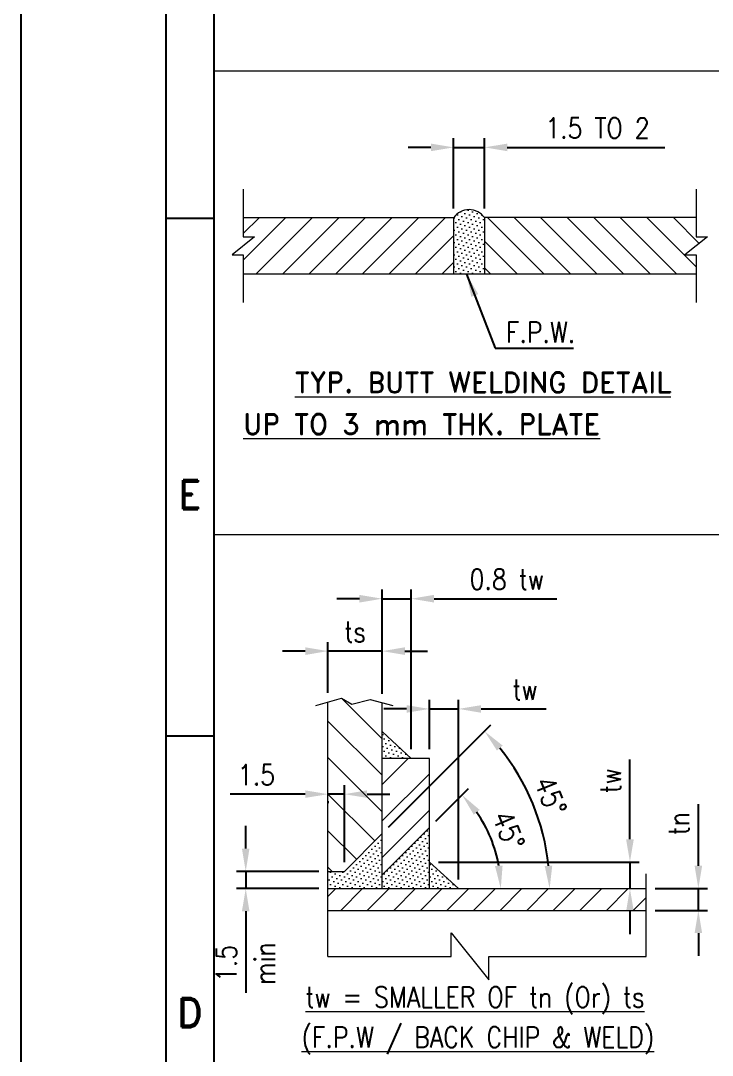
# Model space of a CAD drawing. Header units: millimetres. Extents: x 10144 to 11200, y -168 to 270.
# Drawn here: x 10144.1 to 10220.1, y 30.2 to 143.9 of the extents above; entities that cross this region are included whole.
import ezdxf
from ezdxf.enums import TextEntityAlignment as Align

# ---------------------------------------------------------------- set-up
doc = ezdxf.new("R2010")
doc.units = ezdxf.units.MM
doc.header["$LTSCALE"] = 3
doc.linetypes.add('HIDDEN', pattern=[9.525, 6.35, -3.175])
doc.linetypes.add('PHANTOM2', pattern=[31.75, 15.875, -3.175, 3.175, -3.175, 3.175, -3.175])
doc.layers.get('0').update_dxf_attribs({"color": 5})
for name, color, linetype in [('BOD', 7, 'Continuous'), ('Hid', 4, 'HIDDEN'), ('TEXT', 5, 'Continuous')]:
    doc.layers.add(name, color=color, linetype=linetype)
for name, color, linetype, lineweight in [('E_Equipment', 5, 'Continuous', 13), ('Ha_Hatch', 1, 'Continuous', 5), ('I_Inside Diameter', 6, 'Continuous', 9), ('P_Phantom', 9, 'PHANTOM2', 13), ('T_Text', 5, 'Continuous', 13), ('W_Weld', 2, 'WELD', 18)]:
    doc.layers.add(name, color=color, linetype=linetype, lineweight=lineweight)
doc.styles.add('BEV0', font='verdana.ttf', dxfattribs={"height": 4})
doc.styles.add('BEV00', font='romans.shx')
doc.styles.add('ISOCP3', font='isocp3.shx')
doc.styles.add('ROMAND', font='romand')
doc.styles.add('ROMANS', font='ROMANS.shx', dxfattribs={"width": 0.85})
doc.linetypes.add('WELD', pattern='A,0.004164,["x",ROMANS,S=0.004926,R=0,X=0,Y=-0.001649],0.008152', length=0.012316)
doc.dimstyles.new('MEGA_STD', dxfattribs={"dimtxt": 2.5, "dimasz": 2.5, "dimexe": 1, "dimexo": 1, "dimgap": 1, "dimtad": 1, "dimdec": 1, "dimdsep": 46, "dimtxsty": 'ISOCP3', "dimcen": 1, "dimclrd": 6, "dimclre": 6, "dimclrt": 5, "dimadec": 0, "dimazin": 0, "dimtfac": 1, "dimtdec": 1, "dimtmove": 0, "dimatfit": 3, "dimfxl": 1, "dimtolj": 1, "dimarcsym": 0})
doc.dimstyles.new('MEGA_STD$0', dxfattribs={"dimtxt": 2.5, "dimasz": 2.5, "dimexe": 1, "dimexo": 1, "dimgap": 1, "dimtad": 1, "dimdec": 1, "dimdsep": 46, "dimtxsty": 'ISOCP3', "dimcen": 1, "dimclrd": 6, "dimclre": 6, "dimclrt": 5, "dimadec": 0, "dimazin": 0, "dimtfac": 1, "dimtdec": 1, "dimtmove": 0, "dimatfit": 3, "dimfxl": 1, "dimtolj": 1, "dimarcsym": 0})
pattern_1 = [(45, (9010.13135, -703.54053), (-0.1683798, 0.5051394), [0, -0.47625])]

# ---------------------------------------------------------------- blocks, each defined once
blk = doc.blocks.new('*D2714')
at = {"layer": 'Defpoints', "color": 0}
for p in [(10177.89, 50.4), (10168.85, 48.51), (10177.89, 48.51)]:
    blk.add_point(p, dxfattribs=at)
at = {"layer": 'E_Equipment', "color": 6, "linetype": 'ByBlock', "lineweight": -2}
for p, q in [((10168.85, 52.9), (10168.85, 55.4)), ((10176.89, 50.4), (10167.85, 50.4)), ((10168.85, 50.4), (10168.85, 48.51)), ((10176.89, 48.51), (10167.85, 48.51)), ((10168.85, 46.01), (10168.85, 37.05))]:
    blk.add_line(p, q, dxfattribs=at)
at = {"layer": 'E_Equipment', "color": 6}
for points in [[(10168.43, 52.9), (10169.26, 52.9), (10168.85, 50.4)], [(10169.26, 46.01), (10168.43, 46.01), (10168.85, 48.51)]]:
    blk.add_solid(points, dxfattribs=at)
at = {"layer": 'E_Equipment', "color": 5, "char_height": 2.25, "attachment_point": 5, "rotation": 90, "style": 'ROMANS'}
for s, insert in [('\\A1;1.5', (10166.72, 40.28)), ('\\A1;min', (10170.97, 40.28))]:
    blk.add_mtext(s, dxfattribs=dict(at, insert=insert))
blk = doc.blocks.new('*D2715')
at = {"layer": 'Defpoints', "color": 0}
for p in [(10189.04, 51.42), (10211.09, 48.51), (10211.09, 48.51)]:
    blk.add_point(p, dxfattribs=at)
at = {"layer": 'E_Equipment', "color": 6, "linetype": 'ByBlock', "lineweight": -2}
for p, q in [((10211.09, 53.92), (10211.09, 62.68)), ((10190.04, 51.42), (10212.09, 51.42)), ((10211.09, 51.42), (10211.09, 48.51)), ((10212.09, 48.51), (10212.09, 48.51)), ((10211.09, 46.01), (10211.09, 43.51))]:
    blk.add_line(p, q, dxfattribs=at)
at = {"layer": 'E_Equipment', "color": 6}
for points in [[(10210.67, 53.92), (10211.51, 53.92), (10211.09, 51.42)], [(10211.51, 46.01), (10210.67, 46.01), (10211.09, 48.51)]]:
    blk.add_solid(points, dxfattribs=at)
at = {"layer": 'E_Equipment', "color": 5, "insert": (10208.96, 60.36), "char_height": 2.25, "attachment_point": 5, "rotation": 90, "style": 'ROMANS'}
blk.add_mtext('\\A1;tw', dxfattribs=at)
blk = doc.blocks.new('*D2716')
at = {"layer": 'Defpoints', "color": 0}
for p in [(10201.43, 54.84), (10183.85, 54.56), (10179.7, 50.4), (10177.89, 48.51), (10212.86, 48.51)]:
    blk.add_point(p, dxfattribs=at)
at = {"layer": 'E_Equipment', "color": 6, "linetype": 'ByBlock', "lineweight": -2}
blk.add_line((10184.56, 55.26), (10195.81, 66.51), dxfattribs=at)
blk.add_arc((10177.81, 48.51), 24.45, 5.8602, 39.1398, dxfattribs=at)
at = {"layer": 'E_Equipment', "color": 6}
for points in [[(10197.09, 64.23), (10196.47, 63.67), (10195.1, 65.8)], [(10201.72, 50.99), (10202.55, 51.03), (10202.26, 48.51)]]:
    blk.add_solid(points, dxfattribs=at)
at = {"layer": 'E_Equipment', "color": 5, "insert": (10202.37, 58.68), "char_height": 2.25, "attachment_point": 5, "rotation": 292.5, "style": 'ROMANS'}
blk.add_mtext('\\A1;45%%d', dxfattribs=at)
blk = doc.blocks.new('*D2717')
at = {"layer": 'Defpoints', "color": 0}
for p in [(10189.04, 55.21), (10196.4, 52.28), (10183.85, 50.02), (10177.89, 48.51), (10212.86, 48.51)]:
    blk.add_point(p, dxfattribs=at)
at = {"layer": 'E_Equipment', "color": 6, "linetype": 'ByBlock', "lineweight": -2}
blk.add_line((10189.75, 55.92), (10193.34, 59.51), dxfattribs=at)
blk.add_arc((10182.34, 48.51), 14.55, 9.8561, 35.1439, dxfattribs=at)
at = {"layer": 'E_Equipment', "color": 6}
for points in [[(10194.56, 57.16), (10193.92, 56.62), (10192.63, 58.8)], [(10196.26, 50.97), (10197.09, 51.04), (10196.89, 48.51)]]:
    blk.add_solid(points, dxfattribs=at)
at = {"layer": 'E_Equipment', "color": 5, "insert": (10197.75, 54.89), "char_height": 2.25, "attachment_point": 5, "rotation": 292.5, "style": 'ROMANS'}
blk.add_mtext('45%%D', dxfattribs=at)
blk = doc.blocks.new('*D2718')
at = {"layer": 'Defpoints', "color": 0}
for p in [(10212.86, 48.51), (10218.61, 48.51), (10212.86, 46.11)]:
    blk.add_point(p, dxfattribs=at)
at = {"layer": 'E_Equipment', "color": 6, "linetype": 'ByBlock', "lineweight": -2}
for p, q in [((10218.61, 51.01), (10218.61, 57.79)), ((10213.86, 48.51), (10219.61, 48.51)), ((10218.61, 46.11), (10218.61, 48.51)), ((10213.86, 46.11), (10219.61, 46.11)), ((10218.61, 43.61), (10218.61, 41.11))]:
    blk.add_line(p, q, dxfattribs=at)
at = {"layer": 'E_Equipment', "color": 6}
for points in [[(10218.2, 51.01), (10219.03, 51.01), (10218.61, 48.51)], [(10219.03, 43.61), (10218.2, 43.61), (10218.61, 46.11)]]:
    blk.add_solid(points, dxfattribs=at)
at = {"layer": 'E_Equipment', "color": 5, "insert": (10216.49, 55.65), "char_height": 2.25, "attachment_point": 5, "rotation": 90, "style": 'ROMANS'}
blk.add_mtext('\\A1;tn', dxfattribs=at)
blk = doc.blocks.new('*D2719')
at = {"layer": 'Defpoints', "color": 0}
for p in [(10192.23, 68.25), (10189.04, 62.81), (10192.23, 48.51)]:
    blk.add_point(p, dxfattribs=at)
at = {"layer": 'E_Equipment', "color": 6, "linetype": 'ByBlock', "lineweight": -2}
for p, q in [((10186.54, 68.25), (10184.04, 68.25)), ((10189.04, 63.81), (10189.04, 69.25)), ((10189.04, 68.25), (10192.23, 68.25)), ((10192.23, 49.51), (10192.23, 69.25)), ((10194.73, 68.25), (10201.87, 68.25))]:
    blk.add_line(p, q, dxfattribs=at)
at = {"layer": 'E_Equipment', "color": 6}
for points in [[(10186.54, 67.83), (10186.54, 68.66), (10189.04, 68.25)], [(10194.73, 68.66), (10194.73, 67.83), (10192.23, 68.25)]]:
    blk.add_solid(points, dxfattribs=at)
at = {"layer": 'E_Equipment', "color": 5, "insert": (10199.55, 70.37), "char_height": 2.25, "attachment_point": 5, "style": 'ROMANS'}
blk.add_mtext('\\A1;tw', dxfattribs=at)
blk = doc.blocks.new('*D2720')
at = {"layer": 'Defpoints', "color": 0}
for p in [(10187.05, 80.36), (10183.85, 68.91), (10187.05, 62.81)]:
    blk.add_point(p, dxfattribs=at)
at = {"layer": 'E_Equipment', "color": 6, "linetype": 'ByBlock', "lineweight": -2}
for p, q in [((10183.85, 69.91), (10183.85, 81.36)), ((10187.05, 63.81), (10187.05, 81.36)), ((10181.35, 80.36), (10178.85, 80.36)), ((10183.85, 80.36), (10187.05, 80.36)), ((10189.55, 80.36), (10203.07, 80.36))]:
    blk.add_line(p, q, dxfattribs=at)
at = {"layer": 'E_Equipment', "color": 6}
for points in [[(10181.35, 79.94), (10181.35, 80.78), (10183.85, 80.36)], [(10189.55, 80.78), (10189.55, 79.94), (10187.05, 80.36)]]:
    blk.add_solid(points, dxfattribs=at)
at = {"layer": 'E_Equipment', "color": 5, "insert": (10197.56, 82.49), "char_height": 2.25, "attachment_point": 5, "style": 'ROMANS'}
blk.add_mtext('\\A1;0.8 tw', dxfattribs=at)
blk = doc.blocks.new('*D2721')
at = {"layer": 'Defpoints', "color": 0}
for p in [(10177.89, 74.6), (10177.89, 69), (10183.85, 68.91)]:
    blk.add_point(p, dxfattribs=at)
at = {"layer": 'E_Equipment', "color": 6, "linetype": 'ByBlock', "lineweight": -2}
for p, q in [((10177.89, 70), (10177.89, 75.6)), ((10183.85, 69.91), (10183.85, 75.6)), ((10175.39, 74.6), (10172.89, 74.6)), ((10183.85, 74.6), (10177.89, 74.6)), ((10186.35, 74.6), (10188.85, 74.6))]:
    blk.add_line(p, q, dxfattribs=at)
at = {"layer": 'E_Equipment', "color": 6}
for points in [[(10175.39, 74.18), (10175.39, 75.02), (10177.89, 74.6)], [(10186.35, 75.02), (10186.35, 74.18), (10183.85, 74.6)]]:
    blk.add_solid(points, dxfattribs=at)
at = {"layer": 'E_Equipment', "color": 5, "insert": (10180.87, 76.72), "char_height": 2.25, "attachment_point": 5, "style": 'ROMANS'}
blk.add_mtext('\\A1;ts', dxfattribs=at)
blk = doc.blocks.new('*D2722')
at = {"layer": 'Defpoints', "color": 0}
for p in [(10177.89, 59.1), (10177.89, 58.88), (10179.7, 50.4)]:
    blk.add_point(p, dxfattribs=at)
at = {"layer": 'E_Equipment', "color": 6, "linetype": 'ByBlock', "lineweight": -2}
for p, q in [((10179.7, 51.4), (10179.7, 59.88)), ((10175.39, 58.88), (10167.15, 58.88)), ((10179.7, 58.88), (10177.89, 58.88)), ((10177.89, 58.1), (10177.89, 57.88)), ((10182.2, 58.88), (10184.7, 58.88))]:
    blk.add_line(p, q, dxfattribs=at)
at = {"layer": 'E_Equipment', "color": 6}
for points in [[(10175.39, 58.47), (10175.39, 59.3), (10177.89, 58.88)], [(10182.2, 59.3), (10182.2, 58.47), (10179.7, 58.88)]]:
    blk.add_solid(points, dxfattribs=at)
at = {"layer": 'E_Equipment', "color": 5, "insert": (10170.02, 61.01), "char_height": 2.25, "attachment_point": 5, "style": 'ROMANS'}
blk.add_mtext('\\A1;1.5', dxfattribs=at)
blk = doc.blocks.new('A$C62B60EB5')
at = {"linetype": 'Continuous'}
blk.add_line((15.94, 420), (15.94, 0), dxfattribs=at)
blk.add_lwpolyline([(588.69, 5.31), (588.69, 414.69), (21.25, 414.69), (21.25, 5.31)], close=True, dxfattribs=at)
at = {"layer": 'BOD', "linetype": 'Continuous'}
for p, q in [((21.25, 289.94), (15.94, 289.94)), ((21.25, 233.02), (15.94, 233.02))]:
    blk.add_line(p, q, dxfattribs=at)
at = {"layer": 'BOD', "color": 1, "linetype": 'Continuous'}
blk.add_lwpolyline([(594, 420), (0, 420), (0, 0), (594, 0)], close=True, dxfattribs=at)
at = {"layer": 'Hid', "color": 5, "style": 'BEV0'}
for tag, p in [('TITLE', (510.45, 49.46)), ('CUSTOMER', (510.45, 42.89)), ('PROJECTNO', (510.45, 36.33))]:
    blk.add_attdef(tag, text='', height=2.92, dxfattribs=at).set_placement(p, align=Align.MIDDLE_LEFT)
at = {"layer": 'Hid', "color": 0, "style": 'BEV00'}
for tag, p in [('DRAWN', (473.39, 30.27)), ('CHECKED', (473.39, 24.72)), ('APPROVED', (473.39, 19.18)), ('DATE', (473.39, 13.63)), ('SCALE', (473.39, 8.09))]:
    blk.add_attdef(tag, text='', height=1.82, dxfattribs=at).set_placement(p, align=Align.MIDDLE_LEFT)
at = {"layer": 'Hid', "color": 1, "style": 'BEV0'}
blk.add_attdef('DWG', text='', height=2.92, dxfattribs=at).set_placement((517.9, 9.24), align=Align.MIDDLE_LEFT)
blk.add_attdef('0', text='', height=2.92, dxfattribs=at).set_placement((574.82, 9.24), align=Align.MIDDLE_CENTER)
at = {"layer": 'TEXT', "color": 7, "linetype": 'Continuous', "style": 'ROMAND'}
for s, p in [('E', (18.6, 259.58)), ('D', (18.6, 202.66))]:
    blk.add_text(s, height=3.19, dxfattribs=at).set_placement(p, align=Align.MIDDLE)
blk = doc.blocks.new('*D2804')
at = {"layer": 'Defpoints', "color": 0}
for p in [(10195.1, 129.96), (10191.71, 122.25), (10195.1, 122.25)]:
    blk.add_point(p, dxfattribs=at)
at = {"layer": 'E_Equipment', "color": 6, "linetype": 'ByBlock', "lineweight": -2}
for p, q in [((10191.71, 123.25), (10191.71, 130.96)), ((10195.1, 123.25), (10195.1, 130.96)), ((10189.21, 129.96), (10186.71, 129.96)), ((10191.71, 129.96), (10195.1, 129.96)), ((10197.6, 129.96), (10214.94, 129.96))]:
    blk.add_line(p, q, dxfattribs=at)
at = {"layer": 'E_Equipment', "color": 6}
for points in [[(10189.21, 129.54), (10189.21, 130.37), (10191.71, 129.96)], [(10197.6, 130.37), (10197.6, 129.54), (10195.1, 129.96)]]:
    blk.add_solid(points, dxfattribs=at)
at = {"layer": 'E_Equipment', "color": 5, "insert": (10207.52, 132.08), "char_height": 2.25, "attachment_point": 5, "style": 'ROMANS'}
blk.add_mtext('\\A1;1.5 TO 2', dxfattribs=at)

msp = doc.modelspace()

# ---------------------------------------------------------------- hatches: boundary and pattern name
at = {"layer": 'Ha_Hatch'}
h = msp.add_hatch(dxfattribs=at)
h.set_pattern_fill('ANSI31', color=256, scale=16.528926, style=0)
h.set_pattern_definition([(45, (10605.1007, -44.9117), (-1.460964, 1.460964), [])])
h.paths.add_polyline_path([(10168.58, 122.25), (10168.58, 120.13), (10169.83, 120.13), (10167.34, 118.14), (10168.58, 118.14), (10168.58, 116.02), (10189.77, 116.02), (10191.71, 116.02), (10191.71, 122.25)])
h = msp.add_hatch(dxfattribs=at)
h.set_pattern_fill('ANSI31', color=256, scale=16.528926, angle=270, style=0)
h.set_pattern_definition([(315, (10605.1007, -44.9117), (1.460964, 1.460964), [])])
h.paths.add_polyline_path([(10219.62, 120.13), (10218.37, 120.13), (10218.37, 122.25), (10195.1, 122.25), (10195.1, 116.02), (10197.19, 116.02), (10218.37, 116.02), (10218.37, 118.14), (10217.13, 118.14)])
h = msp.add_hatch(dxfattribs=at)
h.set_pattern_fill('ANSI31', color=256, scale=22.727273, angle=90, style=0)
h.set_pattern_definition([(135, (10849.271, -291.0874), (-2.008826, -2.008826), [])])
h.paths.add_polyline_path([(10183.85, 68.91), (10182.52, 69.27), (10180.52, 68.77), (10179.36, 69.44), (10177.89, 69), (10177.89, 50.4), (10179.7, 50.4), (10183.85, 54.56)])
h = msp.add_hatch(dxfattribs=at)
h.set_pattern_fill('ANSI31', color=256, scale=22.727273, style=0)
h.set_pattern_definition([(45, (10849.271, -291.0874), (-2.008826, 2.008826), [])])
h.paths.add_polyline_path([(10189.04, 55.21), (10189.04, 62.81), (10183.85, 62.81), (10183.85, 50.02)])
h = msp.add_hatch(dxfattribs=at)
h.set_pattern_fill('ANSI31', color=256, scale=16.528926, style=0)
h.set_pattern_definition([(45, (10844.3118, -291.0874), (-1.4609644, 1.4609644), [])])
h.paths.add_polyline_path([(10212.86, 46.11), (10212.86, 48.51), (10177.89, 48.51), (10177.89, 46.11)])
at = {"layer": 'W_Weld'}
h = msp.add_hatch(dxfattribs=at)
h.set_pattern_fill('DOTS', color=256, scale=0.3, angle=45, style=0)
h.set_pattern_definition([(45, (9094.61357, -464.4341), (-0.1683798, 0.5051394), [0, -0.47625])])
h.paths.add_polyline_path([(10191.71, 116.02), (10195.1, 116.02), (10195.1, 122.25, 0.51731), (10191.71, 122.25)])
h = msp.add_hatch(dxfattribs=at)
h.set_pattern_fill('DOTS', color=256, scale=0.3, angle=45, style=0)
h.set_pattern_definition(pattern_1)
h.paths.add_polyline_path([(10183.87, 65.72), (10183.87, 62.81), (10187.05, 62.81)])
h = msp.add_hatch(dxfattribs=at)
h.set_pattern_fill('DOTS', color=256, scale=0.3, angle=45, style=0)
h.set_pattern_definition(pattern_1)
h.paths.add_polyline_path([(10183.85, 50.02), (10183.85, 48.51), (10189.04, 48.51), (10189.04, 55.21)])
h = msp.add_hatch(dxfattribs=at)
h.set_pattern_fill('DOTS', color=256, scale=0.3, angle=45, style=0)
h.set_pattern_definition(pattern_1)
h.paths.add_polyline_path([(10179.7, 50.4), (10177.89, 50.4), (10177.89, 48.51), (10183.85, 48.51), (10183.85, 54.56)])
h = msp.add_hatch(dxfattribs=at)
h.set_pattern_fill('DOTS', color=256, scale=0.3, angle=45, style=0)
h.set_pattern_definition(pattern_1)
h.paths.add_polyline_path([(10189.04, 51.42), (10189.04, 48.51), (10192.23, 48.51)])

# ---------------------------------------------------------------- linework, layer by layer
at = {"layer": 'E_Equipment'}
for p, q in [((10165.36, 138.37), (10597.79, 138.37)), ((10165.36, 138.37), (10335.75, 138.37)), ((10191.71, 122.25), (10191.71, 116.02)), ((10195.1, 122.25), (10195.1, 116.02)), ((10218.37, 116.02), (10168.58, 116.02)), ((10165.36, 87.41), (10597.79, 87.41)), ((10177.89, 41.05), (10177.89, 69)), ((10183.85, 48.51), (10183.85, 68.91)), ((10183.87, 65.72), (10187.05, 62.81)), ((10189.04, 62.81), (10183.85, 62.81)), ((10189.04, 48.51), (10189.04, 62.81)), ((10183.85, 50.02), (10189.04, 55.21)), ((10179.7, 50.4), (10183.85, 54.56)), ((10189.04, 51.42), (10192.23, 48.51)), ((10177.89, 50.4), (10179.7, 50.4)), ((10177.89, 48.51), (10212.86, 48.51))]:
    msp.add_line(p, q, dxfattribs=at)
for points in [[(10168.58, 122.25), (10191.71, 122.25)], [(10218.37, 122.25), (10195.1, 122.25)]]:
    msp.add_lwpolyline(points, dxfattribs=at)
msp.add_arc((10193.4, 121.05), 2.07, 35.294, 144.706, dxfattribs=at)
at = {"layer": 'I_Inside Diameter'}
msp.add_line((10177.89, 46.11), (10212.86, 46.11), dxfattribs=at)
at = {"layer": 'P_Phantom'}
msp.add_line((10212.86, 41.05), (10212.86, 50.12), dxfattribs=at)
for points in [[(10168.58, 125.36), (10168.58, 120.13), (10169.83, 120.13), (10167.34, 118.14), (10168.58, 118.14), (10168.58, 112.91)], [(10218.37, 125.36), (10218.37, 120.13), (10219.62, 120.13), (10217.13, 118.14), (10218.37, 118.14), (10218.37, 112.91)], [(10177.89, 41.05), (10191.43, 41.05), (10191.43, 43.63), (10195.56, 38.46), (10195.56, 41.05), (10212.86, 41.05)]]:
    msp.add_lwpolyline(points, dxfattribs=at)
at = {"layer": 'P_Phantom', "ltscale": 0.8}
msp.add_lwpolyline([(10176.54, 68.61), (10179.36, 69.44), (10180.52, 68.77), (10182.52, 69.27), (10185.01, 68.61)], dxfattribs=at)

# ---------------------------------------------------------------- block references
msp.add_blockref('A$C62B60EB5', (10144.11, -167.78))

# ---------------------------------------------------------------- texts
at = {"layer": 'E_Equipment', "color": 5, "style": 'ROMANS', "width": 0.85}
msp.add_text('F.P.W.', height=2.25, dxfattribs=at).set_placement((10197.45, 108.52))
for s, p in [('%%Utw = SMALLER OF tn (Or) ts', (10194.05, 36.58)), ('%%U(F.P.W / BACK CHIP & WELD)', (10194.37, 32.17))]:
    msp.add_text(s, height=2.25, dxfattribs=at).set_placement(p, align=Align.MIDDLE_CENTER)
at = {"layer": 'T_Text', "style": 'ROMAND'}
msp.add_text('%%UTYP. BUTT WELDING DETAIL', height=2.25, dxfattribs=at).set_placement((10194.92, 104.13), align=Align.MIDDLE)
msp.add_text('%%UUP TO 3 mm THK. PLATE', height=2.25, dxfattribs=at).set_placement((10168.56, 98.42))

# ---------------------------------------------------------------- dimensions: what is measured, and where the dimension line sits
at = {"layer": 'E_Equipment'}
for base, p1, p2, text, picture, middle in [((10195.1, 129.96), (10191.71, 122.25), (10195.1, 122.25), '1.5 TO 2', '*D2804', (10207.52, 132.08)), ((10187.05, 80.36), (10183.85, 68.91), (10187.05, 62.81), '0.8 tw', '*D2720', (10197.56, 82.49)), ((10177.89, 74.6), (10183.85, 68.91), (10177.89, 69), 'ts', '*D2721', (10180.87, 76.72)), ((10192.23, 68.25), (10189.04, 62.81), (10192.23, 48.51), 'tw', '*D2719', (10199.55, 70.37)), ((10177.89, 58.88), (10179.7, 50.4), (10177.89, 59.1), '1.5', '*D2722', (10170.02, 61.01))]:
    dim = msp.add_linear_dim(base=base, p1=p1, p2=p2, text=text, dimstyle='MEGA_STD$0', override={"dimtxt": 2.25, "dimtxsty": 'ROMANS', "dimfxl": 2, "dimarcsym": 1}, dxfattribs=at)
    dim.commit()
    dim.dimension.update_dxf_attribs({"geometry": picture, "text_midpoint": middle})
dim = msp.add_angular_dim_2l(base=(10201.43, 54.84), line1=((10177.89, 48.51), (10212.86, 48.51)), line2=((10179.7, 50.4), (10183.85, 54.56)), dimstyle='MEGA_STD', override={"dimtxt": 2.25, "dimtxsty": 'ROMANS', "dimfxl": 2, "dimarcsym": 1}, dxfattribs=at)
dim.commit()
dim.dimension.update_dxf_attribs({"geometry": '*D2716', "text_midpoint": (10202.37, 58.68)})
dim = msp.add_linear_dim(base=(10211.09, 48.51), p1=(10189.04, 51.42), p2=(10211.09, 48.51), angle=90, text='tw', dimstyle='MEGA_STD$0', override={"dimtxt": 2.25, "dimtxsty": 'ROMANS', "dimfxl": 2, "dimarcsym": 1}, dxfattribs=at)
dim.commit()
dim.dimension.update_dxf_attribs({"geometry": '*D2715', "text_midpoint": (10211.09, 60.36), "dimtype": 160})
dim = msp.add_angular_dim_2l(base=(10196.4, 52.28), line1=((10177.89, 48.51), (10212.86, 48.51)), line2=((10183.85, 50.02), (10189.04, 55.21)), text='45%%D', dimstyle='MEGA_STD', override={"dimtxt": 2.25, "dimtxsty": 'ROMANS', "dimfxl": 2, "dimarcsym": 1}, dxfattribs=at)
dim.commit()
dim.dimension.update_dxf_attribs({"geometry": '*D2717', "text_midpoint": (10197.75, 54.89)})
for base, p1, p2, text, picture, middle in [((10218.61, 48.51), (10212.86, 46.11), (10212.86, 48.51), 'tn', '*D2718', (10216.49, 55.65)), ((10168.85, 48.51), (10177.89, 50.4), (10177.89, 48.51), '1.5\\Xmin', '*D2714', (10168.85, 40.28))]:
    dim = msp.add_linear_dim(base=base, p1=p1, p2=p2, angle=90, text=text, dimstyle='MEGA_STD$0', override={"dimtxt": 2.25, "dimtxsty": 'ROMANS', "dimfxl": 2, "dimarcsym": 1}, dxfattribs=at)
    dim.commit()
    dim.dimension.update_dxf_attribs({"geometry": picture, "text_midpoint": middle})

# ---------------------------------------------------------------- leaders
msp.add_leader([(10193.13, 116.02), (10196.27, 107.89), (10204.89, 107.89)], dimstyle='MEGA_STD', override={"dimtxt": 2.25, "dimtxsty": 'ROMANS', "dimfxl": 2, "dimarcsym": 1}, dxfattribs=at)

doc.saveas('drawing.dxf')
